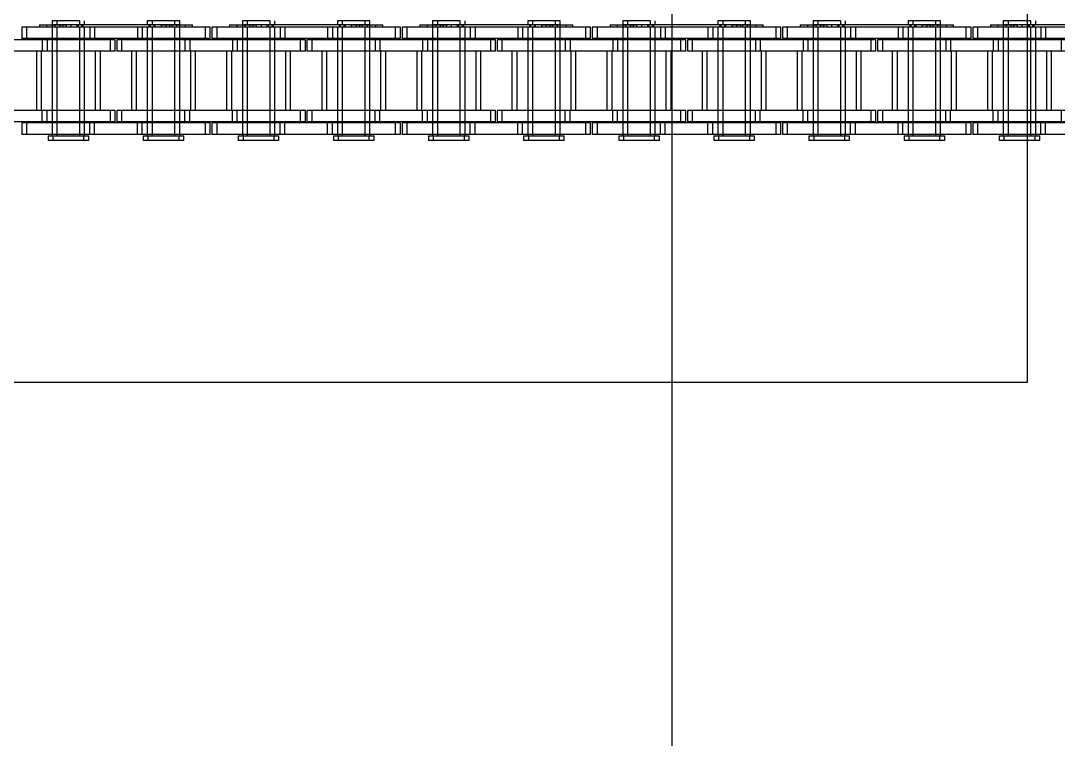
# Model space of a CAD drawing. Header units: metres. Extents: x 0 to 21025, y 0 to 14850.
# Drawn here: x 5401.1 to 5540.3, y 9213.5 to 9309.4 of the extents above; entities that cross this region are included whole.
import ezdxf

# ---------------------------------------------------------------- set-up
doc = ezdxf.new("R2010")
doc.units = ezdxf.units.M
doc.header["$LTSCALE"] = 25
doc.linetypes.add('HIDDEN2', pattern=[4.7625, 3.175, -1.5875])
doc.layers.add('SL4', color=4, linetype='Continuous')
doc.layers.add('ST1', color=7, linetype='HIDDEN2')

msp = doc.modelspace()

# ---------------------------------------------------------------- linework, layer by layer
at = {"layer": 'SL4'}
for p, q in [((5535.514, 9261.149), (5535.514, 9326.624)), ((5535.973, 9309.384), (5535.514, 9309.384)), ((5535.514, 9308.91), (5535.973, 9308.91)), ((5540.514, 9308.873), (5535.514, 9308.873)), ((5535.604, 9308.873), (5535.604, 9308.91)), ((5535.973, 9308.91), (5535.973, 9309.384)), ((5535.973, 9308.91), (5536.613, 9308.91)), ((5536.244, 9308.873), (5536.244, 9308.91)), ((5536.613, 9308.91), (5536.613, 9309.384)), ((5537.303, 9308.541), (5535.604, 9308.541)), ((5537.303, 9308.541), (5537.303, 9307.021)), ((5540.514, 9308.541), (5537.303, 9308.541)), ((5537.303, 9307.021), (5535.514, 9307.021)), ((5540.048, 9306.869), (5535.514, 9306.869)), ((5535.973, 9306.869), (5535.973, 9307.021)), ((5536.613, 9306.869), (5536.613, 9307.021)), ((5540.514, 9307.021), (5537.303, 9307.021)), ((5540.048, 9305.349), (5540.048, 9306.869)), ((5540.514, 9306.869), (5540.048, 9306.869)), ((5540.048, 9305.349), (5535.514, 9305.349)), ((5538.088, 9297.419), (5538.088, 9305.349)), ((5538.728, 9297.419), (5538.728, 9305.349)), ((5540.514, 9305.349), (5540.048, 9305.349)), ((5540.048, 9297.419), (5535.514, 9297.419)), ((5540.048, 9295.899), (5540.048, 9297.419)), ((5540.514, 9297.419), (5540.048, 9297.419)), ((5540.048, 9295.899), (5535.514, 9295.899)), ((5537.303, 9295.747), (5535.514, 9295.747)), ((5535.973, 9295.747), (5535.973, 9295.899)), ((5536.613, 9295.747), (5536.613, 9295.899)), ((5537.303, 9294.227), (5537.303, 9295.747)), ((5540.514, 9295.747), (5537.303, 9295.747)), ((5540.514, 9295.899), (5540.048, 9295.899)), ((5537.303, 9294.227), (5535.514, 9294.227)), ((5535.514, 9294.042), (5536.527, 9294.042)), ((5536.527, 9293.384), (5535.514, 9293.384)), ((5535.973, 9294.042), (5535.973, 9294.227)), ((5536.527, 9293.384), (5536.527, 9294.042)), ((5536.527, 9294.042), (5537.166, 9294.042)), ((5537.166, 9293.384), (5536.527, 9293.384)), ((5536.613, 9294.042), (5536.613, 9294.227)), ((5537.166, 9293.384), (5537.166, 9294.042)), ((5540.514, 9294.227), (5537.303, 9294.227)), ((4210.539, 9261.149), (5535.514, 9261.149)), ((5488.014, 9261.149), (5488.014, 9121.619))]:
    msp.add_line(p, q, dxfattribs=at)
at = {"layer": 'ST1'}
for p, q in [((5488.014, 9333.621), (5488.014, 9261.149)), ((5403.577, 9308.873), (5407.129, 9308.873)), ((5403.577, 9308.873), (5403.577, 9308.541)), ((5404.537, 9308.873), (5404.537, 9308.541)), ((5408.974, 9309.384), (5405.284, 9309.384)), ((5405.284, 9309.384), (5405.284, 9308.91)), ((5405.284, 9308.91), (5408.974, 9308.91)), ((5405.284, 9308.873), (5405.284, 9307.021)), ((5405.653, 9308.91), (5405.653, 9308.541)), ((5405.923, 9309.384), (5405.923, 9308.91)), ((5406.292, 9308.91), (5406.292, 9308.541)), ((5406.661, 9308.873), (5406.661, 9308.541)), ((5407.129, 9308.873), (5407.129, 9308.541)), ((5419.829, 9308.873), (5407.129, 9308.873)), ((5407.768, 9308.873), (5407.768, 9308.541)), ((5408.605, 9308.541), (5408.605, 9308.91)), ((5408.748, 9308.873), (5408.748, 9308.541)), ((5408.974, 9308.91), (5408.974, 9309.384)), ((5408.974, 9308.91), (5409.613, 9308.91)), ((5409.244, 9308.541), (5409.244, 9308.91)), ((5409.387, 9308.873), (5409.387, 9308.541)), ((5409.613, 9308.91), (5409.613, 9309.384)), ((5421.674, 9309.384), (5417.984, 9309.384)), ((5417.984, 9309.384), (5417.984, 9308.91)), ((5417.984, 9308.91), (5421.674, 9308.91)), ((5418.21, 9308.873), (5418.21, 9308.541)), ((5418.353, 9308.91), (5418.353, 9308.541)), ((5418.623, 9309.384), (5418.623, 9308.91)), ((5418.849, 9308.873), (5418.849, 9308.541)), ((5418.992, 9308.91), (5418.992, 9308.541)), ((5419.829, 9308.873), (5419.829, 9308.541)), ((5419.829, 9308.873), (5423.059, 9308.873)), ((5420.468, 9308.873), (5420.468, 9308.541)), ((5420.936, 9308.873), (5420.936, 9308.541)), ((5421.305, 9308.541), (5421.305, 9308.91)), ((5422.313, 9309.384), (5421.674, 9309.384)), ((5421.674, 9308.91), (5421.674, 9309.384)), ((5421.674, 9308.91), (5422.313, 9308.91)), ((5421.944, 9308.541), (5421.944, 9308.91)), ((5422.313, 9308.91), (5422.313, 9309.384)), ((5422.313, 9307.021), (5422.313, 9308.873)), ((5423.059, 9308.873), (5424.02, 9308.873)), ((5423.059, 9308.873), (5423.059, 9308.541)), ((5424.02, 9308.541), (5424.02, 9308.873)), ((5428.977, 9308.873), (5432.529, 9308.873)), ((5428.977, 9308.873), (5428.977, 9308.541)), ((5429.937, 9308.873), (5429.937, 9308.541)), ((5434.374, 9309.384), (5430.684, 9309.384)), ((5430.684, 9309.384), (5430.684, 9308.91)), ((5430.684, 9308.91), (5434.374, 9308.91)), ((5430.684, 9308.873), (5430.684, 9307.021)), ((5431.053, 9308.91), (5431.053, 9308.541)), ((5431.323, 9309.384), (5431.323, 9308.91)), ((5431.692, 9308.91), (5431.692, 9308.541)), ((5432.061, 9308.873), (5432.061, 9308.541)), ((5432.529, 9308.873), (5432.529, 9308.541)), ((5445.229, 9308.873), (5432.529, 9308.873)), ((5433.168, 9308.873), (5433.168, 9308.541)), ((5434.005, 9308.541), (5434.005, 9308.91)), ((5434.148, 9308.873), (5434.148, 9308.541)), ((5434.374, 9308.91), (5434.374, 9309.384)), ((5434.374, 9308.91), (5435.013, 9308.91)), ((5434.644, 9308.541), (5434.644, 9308.91)), ((5434.787, 9308.873), (5434.787, 9308.541)), ((5435.013, 9308.91), (5435.013, 9309.384)), ((5447.073, 9309.384), (5443.383, 9309.384)), ((5443.383, 9309.384), (5443.383, 9308.91)), ((5443.383, 9308.91), (5447.073, 9308.91)), ((5443.609, 9308.873), (5443.609, 9308.541)), ((5443.753, 9308.91), (5443.753, 9308.541)), ((5444.023, 9309.384), (5444.023, 9308.91)), ((5444.249, 9308.873), (5444.249, 9308.541)), ((5444.392, 9308.91), (5444.392, 9308.541)), ((5445.229, 9308.873), (5445.229, 9308.541)), ((5445.229, 9308.873), (5448.459, 9308.873)), ((5445.868, 9308.873), (5445.868, 9308.541)), ((5446.336, 9308.873), (5446.336, 9308.541)), ((5446.705, 9308.541), (5446.705, 9308.91)), ((5447.713, 9309.384), (5447.073, 9309.384)), ((5447.073, 9308.91), (5447.073, 9309.384)), ((5447.073, 9308.91), (5447.713, 9308.91)), ((5447.344, 9308.541), (5447.344, 9308.91)), ((5447.713, 9308.91), (5447.713, 9309.384)), ((5447.713, 9307.021), (5447.713, 9308.873)), ((5448.459, 9308.873), (5449.42, 9308.873)), ((5448.459, 9308.873), (5448.459, 9308.541)), ((5449.42, 9308.541), (5449.42, 9308.873)), ((5454.376, 9308.873), (5457.928, 9308.873)), ((5454.376, 9308.873), (5454.376, 9308.541)), ((5455.337, 9308.873), (5455.337, 9308.541)), ((5459.773, 9309.384), (5456.083, 9309.384)), ((5456.083, 9309.384), (5456.083, 9308.91)), ((5456.083, 9308.91), (5459.773, 9308.91)), ((5456.083, 9308.873), (5456.083, 9307.021)), ((5456.452, 9308.91), (5456.452, 9308.541)), ((5456.723, 9309.384), (5456.723, 9308.91)), ((5457.092, 9308.91), (5457.092, 9308.541)), ((5457.461, 9308.873), (5457.461, 9308.541)), ((5457.928, 9308.873), (5457.928, 9308.541)), ((5470.628, 9308.873), (5457.928, 9308.873)), ((5458.568, 9308.873), (5458.568, 9308.541)), ((5459.404, 9308.541), (5459.404, 9308.91)), ((5459.547, 9308.873), (5459.547, 9308.541)), ((5459.773, 9308.91), (5459.773, 9309.384)), ((5459.773, 9308.91), (5460.413, 9308.91)), ((5460.044, 9308.541), (5460.044, 9308.91)), ((5460.187, 9308.873), (5460.187, 9308.541)), ((5460.413, 9308.91), (5460.413, 9309.384)), ((5472.473, 9309.384), (5468.783, 9309.384)), ((5468.783, 9309.384), (5468.783, 9308.91)), ((5468.783, 9308.91), (5472.473, 9308.91)), ((5469.009, 9308.873), (5469.009, 9308.541)), ((5469.152, 9308.91), (5469.152, 9308.541)), ((5469.423, 9309.384), (5469.423, 9308.91)), ((5469.649, 9308.873), (5469.649, 9308.541)), ((5469.792, 9308.91), (5469.792, 9308.541)), ((5470.628, 9308.873), (5470.628, 9308.541)), ((5470.628, 9308.873), (5473.859, 9308.873)), ((5471.268, 9308.873), (5471.268, 9308.541)), ((5471.735, 9308.873), (5471.735, 9308.541)), ((5472.104, 9308.541), (5472.104, 9308.91)), ((5473.113, 9309.384), (5472.473, 9309.384)), ((5472.473, 9308.91), (5472.473, 9309.384)), ((5472.473, 9308.91), (5473.113, 9308.91)), ((5472.744, 9308.541), (5472.744, 9308.91)), ((5473.113, 9308.91), (5473.113, 9309.384)), ((5473.113, 9307.021), (5473.113, 9308.873)), ((5473.859, 9308.873), (5474.82, 9308.873)), ((5473.859, 9308.873), (5473.859, 9308.541)), ((5474.82, 9308.541), (5474.82, 9308.873)), ((5479.776, 9308.873), (5483.328, 9308.873)), ((5479.776, 9308.873), (5479.776, 9308.541)), ((5480.737, 9308.873), (5480.737, 9308.541)), ((5485.173, 9309.384), (5481.483, 9309.384)), ((5481.483, 9309.384), (5481.483, 9308.91)), ((5481.483, 9308.91), (5485.173, 9308.91)), ((5481.483, 9308.873), (5481.483, 9307.021)), ((5481.852, 9308.91), (5481.852, 9308.541)), ((5482.123, 9309.384), (5482.123, 9308.91)), ((5482.492, 9308.91), (5482.492, 9308.541)), ((5482.861, 9308.873), (5482.861, 9308.541)), ((5483.328, 9308.873), (5483.328, 9308.541)), ((5496.028, 9308.873), (5483.328, 9308.873)), ((5483.968, 9308.873), (5483.968, 9308.541)), ((5484.804, 9308.541), (5484.804, 9308.91)), ((5484.947, 9308.873), (5484.947, 9308.541)), ((5485.173, 9308.91), (5485.173, 9309.384)), ((5485.173, 9308.91), (5485.813, 9308.91)), ((5485.444, 9308.541), (5485.444, 9308.91)), ((5485.587, 9308.873), (5485.587, 9308.541)), ((5485.813, 9308.91), (5485.813, 9309.384)), ((5497.873, 9309.384), (5494.183, 9309.384)), ((5494.183, 9309.384), (5494.183, 9308.91)), ((5494.183, 9308.91), (5497.873, 9308.91)), ((5494.409, 9308.873), (5494.409, 9308.541)), ((5494.552, 9308.91), (5494.552, 9308.541)), ((5494.823, 9309.384), (5494.823, 9308.91)), ((5495.049, 9308.873), (5495.049, 9308.541)), ((5495.192, 9308.91), (5495.192, 9308.541)), ((5496.028, 9308.873), (5496.028, 9308.541)), ((5496.028, 9308.873), (5499.259, 9308.873)), ((5496.668, 9308.873), (5496.668, 9308.541)), ((5497.135, 9308.873), (5497.135, 9308.541)), ((5497.504, 9308.541), (5497.504, 9308.91)), ((5498.513, 9309.384), (5497.873, 9309.384)), ((5497.873, 9308.91), (5497.873, 9309.384)), ((5497.873, 9308.91), (5498.513, 9308.91)), ((5498.144, 9308.541), (5498.144, 9308.91)), ((5498.513, 9308.91), (5498.513, 9309.384)), ((5498.513, 9307.021), (5498.513, 9308.873)), ((5499.259, 9308.873), (5500.22, 9308.873)), ((5499.259, 9308.873), (5499.259, 9308.541)), ((5500.22, 9308.541), (5500.22, 9308.873)), ((5505.176, 9308.873), (5508.728, 9308.873)), ((5505.176, 9308.873), (5505.176, 9308.541)), ((5506.137, 9308.873), (5506.137, 9308.541)), ((5510.573, 9309.384), (5506.883, 9309.384)), ((5506.883, 9309.384), (5506.883, 9308.91)), ((5506.883, 9308.91), (5510.573, 9308.91)), ((5506.883, 9308.873), (5506.883, 9307.021)), ((5507.252, 9308.91), (5507.252, 9308.541)), ((5507.523, 9309.384), (5507.523, 9308.91)), ((5507.892, 9308.91), (5507.892, 9308.541)), ((5508.261, 9308.873), (5508.261, 9308.541)), ((5508.728, 9308.873), (5508.728, 9308.541)), ((5521.428, 9308.873), (5508.728, 9308.873)), ((5509.368, 9308.873), (5509.368, 9308.541)), ((5510.204, 9308.541), (5510.204, 9308.91)), ((5510.347, 9308.873), (5510.347, 9308.541)), ((5510.573, 9308.91), (5510.573, 9309.384)), ((5510.573, 9308.91), (5511.213, 9308.91)), ((5510.844, 9308.541), (5510.844, 9308.91)), ((5510.987, 9308.873), (5510.987, 9308.541)), ((5511.213, 9308.91), (5511.213, 9309.384)), ((5523.273, 9309.384), (5519.583, 9309.384)), ((5519.583, 9309.384), (5519.583, 9308.91)), ((5519.583, 9308.91), (5523.273, 9308.91)), ((5519.809, 9308.873), (5519.809, 9308.541)), ((5519.952, 9308.91), (5519.952, 9308.541)), ((5520.223, 9309.384), (5520.223, 9308.91)), ((5520.449, 9308.873), (5520.449, 9308.541)), ((5520.592, 9308.91), (5520.592, 9308.541)), ((5521.428, 9308.873), (5521.428, 9308.541)), ((5521.428, 9308.873), (5524.659, 9308.873)), ((5522.068, 9308.873), (5522.068, 9308.541)), ((5522.535, 9308.873), (5522.535, 9308.541)), ((5522.904, 9308.541), (5522.904, 9308.91)), ((5523.913, 9309.384), (5523.273, 9309.384)), ((5523.273, 9308.91), (5523.273, 9309.384)), ((5523.273, 9308.91), (5523.913, 9308.91)), ((5523.544, 9308.541), (5523.544, 9308.91)), ((5523.913, 9308.91), (5523.913, 9309.384)), ((5523.913, 9307.021), (5523.913, 9308.873)), ((5524.659, 9308.873), (5525.62, 9308.873)), ((5524.659, 9308.873), (5524.659, 9308.541)), ((5525.62, 9308.541), (5525.62, 9308.873)), ((5530.576, 9308.873), (5534.128, 9308.873)), ((5530.576, 9308.873), (5530.576, 9308.541)), ((5531.537, 9308.873), (5531.537, 9308.541)), ((5535.514, 9309.384), (5532.283, 9309.384)), ((5532.283, 9309.384), (5532.283, 9308.91)), ((5532.283, 9308.91), (5535.514, 9308.91)), ((5532.283, 9308.873), (5532.283, 9307.021)), ((5532.652, 9308.91), (5532.652, 9308.541)), ((5532.923, 9309.384), (5532.923, 9308.91)), ((5533.292, 9308.91), (5533.292, 9308.541)), ((5533.661, 9308.873), (5533.661, 9308.541)), ((5534.128, 9308.873), (5534.128, 9308.541)), ((5535.514, 9308.873), (5534.128, 9308.873)), ((5534.768, 9308.873), (5534.768, 9308.541)), ((5535.604, 9308.541), (5535.604, 9308.873)), ((5535.747, 9308.873), (5535.747, 9308.541)), ((5536.244, 9308.541), (5536.244, 9308.873)), ((5536.387, 9308.873), (5536.387, 9308.541)), ((5410.304, 9308.541), (5401.209, 9308.541)), ((5401.209, 9308.541), (5401.209, 9307.021)), ((5401.848, 9308.541), (5401.848, 9307.021)), ((5405.284, 9308.541), (5405.284, 9294.042)), ((5405.923, 9308.541), (5405.923, 9307.021)), ((5405.923, 9308.541), (5405.923, 9294.042)), ((5408.974, 9307.021), (5408.974, 9308.541)), ((5408.974, 9294.042), (5408.974, 9308.541)), ((5409.613, 9307.021), (5409.613, 9308.541)), ((5409.613, 9294.042), (5409.613, 9308.541)), ((5410.304, 9308.541), (5410.304, 9307.021)), ((5416.654, 9308.541), (5410.304, 9308.541)), ((5410.943, 9308.541), (5410.943, 9307.021)), ((5416.654, 9308.541), (5416.654, 9307.021)), ((5425.749, 9308.541), (5416.654, 9308.541)), ((5417.293, 9308.541), (5417.293, 9307.021)), ((5417.984, 9308.541), (5417.984, 9307.021)), ((5417.984, 9308.541), (5417.984, 9294.042)), ((5418.623, 9308.541), (5418.623, 9307.021)), ((5418.623, 9308.541), (5418.623, 9294.042)), ((5421.674, 9307.021), (5421.674, 9308.541)), ((5421.674, 9294.042), (5421.674, 9308.541)), ((5422.313, 9294.042), (5422.313, 9308.541)), ((5426.388, 9308.541), (5425.749, 9308.541)), ((5425.749, 9307.021), (5425.749, 9308.541)), ((5426.388, 9307.021), (5426.388, 9308.541)), ((5435.704, 9308.541), (5426.609, 9308.541)), ((5426.609, 9308.541), (5426.609, 9307.021)), ((5427.248, 9308.541), (5427.248, 9307.021)), ((5430.684, 9308.541), (5430.684, 9294.042)), ((5431.323, 9308.541), (5431.323, 9307.021)), ((5431.323, 9308.541), (5431.323, 9294.042)), ((5434.374, 9307.021), (5434.374, 9308.541)), ((5434.374, 9294.042), (5434.374, 9308.541)), ((5435.013, 9307.021), (5435.013, 9308.541)), ((5435.013, 9294.042), (5435.013, 9308.541)), ((5435.704, 9308.541), (5435.704, 9307.021)), ((5442.054, 9308.541), (5435.704, 9308.541)), ((5436.343, 9308.541), (5436.343, 9307.021)), ((5442.054, 9308.541), (5442.054, 9307.021)), ((5451.149, 9308.541), (5442.054, 9308.541)), ((5442.693, 9308.541), (5442.693, 9307.021)), ((5443.383, 9308.541), (5443.383, 9307.021)), ((5443.383, 9308.541), (5443.383, 9294.042)), ((5444.023, 9308.541), (5444.023, 9307.021)), ((5444.023, 9308.541), (5444.023, 9294.042)), ((5447.073, 9307.021), (5447.073, 9308.541)), ((5447.073, 9294.042), (5447.073, 9308.541)), ((5447.713, 9294.042), (5447.713, 9308.541)), ((5451.788, 9308.541), (5451.149, 9308.541)), ((5451.149, 9307.021), (5451.149, 9308.541)), ((5451.788, 9307.021), (5451.788, 9308.541)), ((5461.103, 9308.541), (5452.008, 9308.541)), ((5452.008, 9308.541), (5452.008, 9307.021)), ((5452.648, 9308.541), (5452.648, 9307.021)), ((5456.083, 9308.541), (5456.083, 9294.042)), ((5456.723, 9308.541), (5456.723, 9307.021)), ((5456.723, 9308.541), (5456.723, 9294.042)), ((5459.773, 9307.021), (5459.773, 9308.541)), ((5459.773, 9294.042), (5459.773, 9308.541)), ((5460.413, 9307.021), (5460.413, 9308.541)), ((5460.413, 9294.042), (5460.413, 9308.541)), ((5461.103, 9308.541), (5461.103, 9307.021)), ((5467.453, 9308.541), (5461.103, 9308.541)), ((5461.743, 9308.541), (5461.743, 9307.021)), ((5467.453, 9308.541), (5467.453, 9307.021)), ((5476.548, 9308.541), (5467.453, 9308.541)), ((5468.093, 9308.541), (5468.093, 9307.021)), ((5468.783, 9308.541), (5468.783, 9307.021)), ((5468.783, 9308.541), (5468.783, 9294.042)), ((5469.423, 9308.541), (5469.423, 9307.021)), ((5469.423, 9308.541), (5469.423, 9294.042)), ((5472.473, 9307.021), (5472.473, 9308.541)), ((5472.473, 9294.042), (5472.473, 9308.541)), ((5473.113, 9294.042), (5473.113, 9308.541)), ((5477.188, 9308.541), (5476.548, 9308.541)), ((5476.548, 9307.021), (5476.548, 9308.541)), ((5477.188, 9307.021), (5477.188, 9308.541)), ((5486.503, 9308.541), (5477.408, 9308.541)), ((5477.408, 9308.541), (5477.408, 9307.021)), ((5478.048, 9308.541), (5478.048, 9307.021)), ((5481.483, 9308.541), (5481.483, 9294.042)), ((5482.123, 9308.541), (5482.123, 9307.021)), ((5482.123, 9308.541), (5482.123, 9294.042)), ((5485.173, 9307.021), (5485.173, 9308.541)), ((5485.173, 9294.042), (5485.173, 9308.541)), ((5485.813, 9307.021), (5485.813, 9308.541)), ((5485.813, 9294.042), (5485.813, 9308.541)), ((5486.503, 9308.541), (5486.503, 9307.021)), ((5492.853, 9308.541), (5486.503, 9308.541)), ((5487.143, 9308.541), (5487.143, 9307.021)), ((5492.853, 9308.541), (5492.853, 9307.021)), ((5501.948, 9308.541), (5492.853, 9308.541)), ((5493.493, 9308.541), (5493.493, 9307.021)), ((5494.183, 9308.541), (5494.183, 9307.021)), ((5494.183, 9308.541), (5494.183, 9294.042)), ((5494.823, 9308.541), (5494.823, 9307.021)), ((5494.823, 9308.541), (5494.823, 9294.042)), ((5497.873, 9307.021), (5497.873, 9308.541)), ((5497.873, 9294.042), (5497.873, 9308.541)), ((5498.513, 9294.042), (5498.513, 9308.541)), ((5502.588, 9308.541), (5501.948, 9308.541)), ((5501.948, 9307.021), (5501.948, 9308.541)), ((5502.588, 9307.021), (5502.588, 9308.541)), ((5511.903, 9308.541), (5502.808, 9308.541)), ((5502.808, 9308.541), (5502.808, 9307.021)), ((5503.448, 9308.541), (5503.448, 9307.021)), ((5506.883, 9308.541), (5506.883, 9294.042)), ((5507.523, 9308.541), (5507.523, 9307.021)), ((5507.523, 9308.541), (5507.523, 9294.042)), ((5510.573, 9307.021), (5510.573, 9308.541)), ((5510.573, 9294.042), (5510.573, 9308.541)), ((5511.213, 9307.021), (5511.213, 9308.541)), ((5511.213, 9294.042), (5511.213, 9308.541)), ((5511.903, 9308.541), (5511.903, 9307.021)), ((5518.253, 9308.541), (5511.903, 9308.541)), ((5512.543, 9308.541), (5512.543, 9307.021)), ((5518.253, 9308.541), (5518.253, 9307.021)), ((5527.348, 9308.541), (5518.253, 9308.541)), ((5518.893, 9308.541), (5518.893, 9307.021)), ((5519.583, 9308.541), (5519.583, 9307.021)), ((5519.583, 9308.541), (5519.583, 9294.042)), ((5520.223, 9308.541), (5520.223, 9307.021)), ((5520.223, 9308.541), (5520.223, 9294.042)), ((5523.273, 9307.021), (5523.273, 9308.541)), ((5523.273, 9294.042), (5523.273, 9308.541)), ((5523.913, 9294.042), (5523.913, 9308.541)), ((5527.988, 9308.541), (5527.348, 9308.541)), ((5527.348, 9307.021), (5527.348, 9308.541)), ((5527.988, 9307.021), (5527.988, 9308.541)), ((5535.604, 9308.541), (5528.208, 9308.541)), ((5528.208, 9308.541), (5528.208, 9307.021)), ((5528.848, 9308.541), (5528.848, 9307.021)), ((5532.283, 9308.541), (5532.283, 9294.042)), ((5532.923, 9308.541), (5532.923, 9307.021)), ((5532.923, 9308.541), (5532.923, 9294.042)), ((5535.973, 9307.021), (5535.973, 9308.541)), ((5535.973, 9307.021), (5535.973, 9308.541)), ((5536.613, 9307.021), (5536.613, 9308.541)), ((5536.613, 9307.021), (5536.613, 9308.541)), ((5537.303, 9308.541), (5537.303, 9307.021)), ((5537.943, 9308.541), (5537.943, 9307.021)), ((5403.954, 9306.869), (5397.604, 9306.869)), ((5410.304, 9307.021), (5401.209, 9307.021)), ((5403.954, 9306.869), (5403.954, 9305.349)), ((5413.049, 9306.869), (5403.954, 9306.869)), ((5404.593, 9306.869), (5404.593, 9305.349)), ((5405.284, 9306.869), (5405.284, 9305.349)), ((5405.923, 9306.869), (5405.923, 9305.349)), ((5408.974, 9305.349), (5408.974, 9306.869)), ((5409.613, 9305.349), (5409.613, 9306.869)), ((5416.654, 9307.021), (5410.304, 9307.021)), ((5413.688, 9306.869), (5413.049, 9306.869)), ((5413.049, 9305.349), (5413.049, 9306.869)), ((5413.688, 9305.349), (5413.688, 9306.869)), ((5423.004, 9306.869), (5413.909, 9306.869)), ((5413.909, 9306.869), (5413.909, 9305.349)), ((5414.548, 9306.869), (5414.548, 9305.349)), ((5425.749, 9307.021), (5416.654, 9307.021)), ((5417.984, 9306.869), (5417.984, 9305.349)), ((5418.623, 9306.869), (5418.623, 9305.349)), ((5421.674, 9305.349), (5421.674, 9306.869)), ((5422.313, 9305.349), (5422.313, 9306.869)), ((5423.004, 9306.869), (5423.004, 9305.349)), ((5429.354, 9306.869), (5423.004, 9306.869)), ((5423.643, 9306.869), (5423.643, 9305.349)), ((5426.388, 9307.021), (5425.749, 9307.021)), ((5435.704, 9307.021), (5426.609, 9307.021)), ((5429.354, 9306.869), (5429.354, 9305.349)), ((5438.449, 9306.869), (5429.354, 9306.869)), ((5429.993, 9306.869), (5429.993, 9305.349)), ((5430.684, 9306.869), (5430.684, 9305.349)), ((5431.323, 9306.869), (5431.323, 9305.349)), ((5434.374, 9305.349), (5434.374, 9306.869)), ((5435.013, 9305.349), (5435.013, 9306.869)), ((5442.054, 9307.021), (5435.704, 9307.021)), ((5439.088, 9306.869), (5438.449, 9306.869)), ((5438.449, 9305.349), (5438.449, 9306.869)), ((5439.088, 9305.349), (5439.088, 9306.869)), ((5448.403, 9306.869), (5439.308, 9306.869)), ((5439.308, 9306.869), (5439.308, 9305.349)), ((5439.948, 9306.869), (5439.948, 9305.349)), ((5451.149, 9307.021), (5442.054, 9307.021)), ((5443.383, 9306.869), (5443.383, 9305.349)), ((5444.023, 9306.869), (5444.023, 9305.349)), ((5447.073, 9305.349), (5447.073, 9306.869)), ((5447.713, 9305.349), (5447.713, 9306.869)), ((5448.403, 9306.869), (5448.403, 9305.349)), ((5454.753, 9306.869), (5448.403, 9306.869)), ((5449.043, 9306.869), (5449.043, 9305.349)), ((5451.788, 9307.021), (5451.149, 9307.021)), ((5461.103, 9307.021), (5452.008, 9307.021)), ((5454.753, 9306.869), (5454.753, 9305.349)), ((5463.848, 9306.869), (5454.753, 9306.869)), ((5455.393, 9306.869), (5455.393, 9305.349)), ((5456.083, 9306.869), (5456.083, 9305.349)), ((5456.723, 9306.869), (5456.723, 9305.349)), ((5459.773, 9305.349), (5459.773, 9306.869)), ((5460.413, 9305.349), (5460.413, 9306.869)), ((5467.453, 9307.021), (5461.103, 9307.021)), ((5464.488, 9306.869), (5463.848, 9306.869)), ((5463.848, 9305.349), (5463.848, 9306.869)), ((5464.488, 9305.349), (5464.488, 9306.869)), ((5473.803, 9306.869), (5464.708, 9306.869)), ((5464.708, 9306.869), (5464.708, 9305.349)), ((5465.348, 9306.869), (5465.348, 9305.349)), ((5476.548, 9307.021), (5467.453, 9307.021)), ((5468.783, 9306.869), (5468.783, 9305.349)), ((5469.423, 9306.869), (5469.423, 9305.349)), ((5472.473, 9305.349), (5472.473, 9306.869)), ((5473.113, 9305.349), (5473.113, 9306.869)), ((5473.803, 9306.869), (5473.803, 9305.349)), ((5480.153, 9306.869), (5473.803, 9306.869)), ((5474.443, 9306.869), (5474.443, 9305.349)), ((5477.188, 9307.021), (5476.548, 9307.021)), ((5486.503, 9307.021), (5477.408, 9307.021)), ((5480.153, 9306.869), (5480.153, 9305.349)), ((5489.248, 9306.869), (5480.153, 9306.869)), ((5480.793, 9306.869), (5480.793, 9305.349)), ((5481.483, 9306.869), (5481.483, 9305.349)), ((5482.123, 9306.869), (5482.123, 9305.349)), ((5485.173, 9305.349), (5485.173, 9306.869)), ((5485.813, 9305.349), (5485.813, 9306.869)), ((5492.853, 9307.021), (5486.503, 9307.021)), ((5489.888, 9306.869), (5489.248, 9306.869)), ((5489.248, 9305.349), (5489.248, 9306.869)), ((5489.888, 9305.349), (5489.888, 9306.869)), ((5499.203, 9306.869), (5490.108, 9306.869)), ((5490.108, 9306.869), (5490.108, 9305.349)), ((5490.748, 9306.869), (5490.748, 9305.349)), ((5501.948, 9307.021), (5492.853, 9307.021)), ((5494.183, 9306.869), (5494.183, 9305.349)), ((5494.823, 9306.869), (5494.823, 9305.349)), ((5497.873, 9305.349), (5497.873, 9306.869)), ((5498.513, 9305.349), (5498.513, 9306.869)), ((5499.203, 9306.869), (5499.203, 9305.349)), ((5505.553, 9306.869), (5499.203, 9306.869)), ((5499.843, 9306.869), (5499.843, 9305.349)), ((5502.588, 9307.021), (5501.948, 9307.021)), ((5511.903, 9307.021), (5502.808, 9307.021)), ((5505.553, 9306.869), (5505.553, 9305.349)), ((5514.648, 9306.869), (5505.553, 9306.869)), ((5506.193, 9306.869), (5506.193, 9305.349)), ((5506.883, 9306.869), (5506.883, 9305.349)), ((5507.523, 9306.869), (5507.523, 9305.349)), ((5510.573, 9305.349), (5510.573, 9306.869)), ((5511.213, 9305.349), (5511.213, 9306.869)), ((5518.253, 9307.021), (5511.903, 9307.021)), ((5515.288, 9306.869), (5514.648, 9306.869)), ((5514.648, 9305.349), (5514.648, 9306.869)), ((5515.288, 9305.349), (5515.288, 9306.869)), ((5524.603, 9306.869), (5515.508, 9306.869)), ((5515.508, 9306.869), (5515.508, 9305.349)), ((5516.148, 9306.869), (5516.148, 9305.349)), ((5527.348, 9307.021), (5518.253, 9307.021)), ((5519.583, 9306.869), (5519.583, 9305.349)), ((5520.223, 9306.869), (5520.223, 9305.349)), ((5523.273, 9305.349), (5523.273, 9306.869)), ((5523.913, 9305.349), (5523.913, 9306.869)), ((5524.603, 9306.869), (5524.603, 9305.349)), ((5530.953, 9306.869), (5524.603, 9306.869)), ((5525.243, 9306.869), (5525.243, 9305.349)), ((5527.988, 9307.021), (5527.348, 9307.021)), ((5535.514, 9307.021), (5528.208, 9307.021)), ((5530.953, 9306.869), (5530.953, 9305.349)), ((5535.514, 9306.869), (5530.953, 9306.869)), ((5531.593, 9306.869), (5531.593, 9305.349)), ((5532.283, 9306.869), (5532.283, 9305.349)), ((5532.923, 9306.869), (5532.923, 9305.349)), ((5535.973, 9295.899), (5535.973, 9306.869)), ((5535.973, 9305.349), (5535.973, 9306.869)), ((5536.613, 9295.899), (5536.613, 9306.869)), ((5536.613, 9305.349), (5536.613, 9306.869)), ((5403.954, 9305.349), (5397.604, 9305.349)), ((5403.169, 9305.349), (5403.169, 9297.419)), ((5403.808, 9305.349), (5403.808, 9297.419)), ((5413.049, 9305.349), (5403.954, 9305.349)), ((5405.284, 9305.349), (5405.284, 9297.419)), ((5405.923, 9305.349), (5405.923, 9297.419)), ((5408.974, 9297.419), (5408.974, 9305.349)), ((5409.613, 9297.419), (5409.613, 9305.349)), ((5411.089, 9297.419), (5411.089, 9305.349)), ((5411.728, 9297.419), (5411.728, 9305.349)), ((5413.688, 9305.349), (5413.049, 9305.349)), ((5423.004, 9305.349), (5413.909, 9305.349)), ((5415.869, 9305.349), (5415.869, 9297.419)), ((5416.508, 9305.349), (5416.508, 9297.419)), ((5417.984, 9305.349), (5417.984, 9297.419)), ((5418.623, 9305.349), (5418.623, 9297.419)), ((5421.674, 9297.419), (5421.674, 9305.349)), ((5422.313, 9297.419), (5422.313, 9305.349)), ((5429.354, 9305.349), (5423.004, 9305.349)), ((5423.789, 9297.419), (5423.789, 9305.349)), ((5424.428, 9297.419), (5424.428, 9305.349)), ((5428.569, 9305.349), (5428.569, 9297.419)), ((5429.208, 9305.349), (5429.208, 9297.419)), ((5438.449, 9305.349), (5429.354, 9305.349)), ((5430.684, 9305.349), (5430.684, 9297.419)), ((5431.323, 9305.349), (5431.323, 9297.419)), ((5434.374, 9297.419), (5434.374, 9305.349)), ((5435.013, 9297.419), (5435.013, 9305.349)), ((5436.489, 9297.419), (5436.489, 9305.349)), ((5437.128, 9297.419), (5437.128, 9305.349)), ((5439.088, 9305.349), (5438.449, 9305.349)), ((5448.403, 9305.349), (5439.308, 9305.349)), ((5441.268, 9305.349), (5441.268, 9297.419)), ((5441.908, 9305.349), (5441.908, 9297.419)), ((5443.383, 9305.349), (5443.383, 9297.419)), ((5444.023, 9305.349), (5444.023, 9297.419)), ((5447.073, 9297.419), (5447.073, 9305.349)), ((5447.713, 9297.419), (5447.713, 9305.349)), ((5454.753, 9305.349), (5448.403, 9305.349)), ((5449.188, 9297.419), (5449.188, 9305.349)), ((5449.828, 9297.419), (5449.828, 9305.349)), ((5453.968, 9305.349), (5453.968, 9297.419)), ((5454.608, 9305.349), (5454.608, 9297.419)), ((5463.848, 9305.349), (5454.753, 9305.349)), ((5456.083, 9305.349), (5456.083, 9297.419)), ((5456.723, 9305.349), (5456.723, 9297.419)), ((5459.773, 9297.419), (5459.773, 9305.349)), ((5460.413, 9297.419), (5460.413, 9305.349)), ((5461.888, 9297.419), (5461.888, 9305.349)), ((5462.528, 9297.419), (5462.528, 9305.349)), ((5464.488, 9305.349), (5463.848, 9305.349)), ((5473.803, 9305.349), (5464.708, 9305.349)), ((5466.668, 9305.349), (5466.668, 9297.419)), ((5467.308, 9305.349), (5467.308, 9297.419)), ((5468.783, 9305.349), (5468.783, 9297.419)), ((5469.423, 9305.349), (5469.423, 9297.419)), ((5472.473, 9297.419), (5472.473, 9305.349)), ((5473.113, 9297.419), (5473.113, 9305.349)), ((5480.153, 9305.349), (5473.803, 9305.349)), ((5474.588, 9297.419), (5474.588, 9305.349)), ((5475.228, 9297.419), (5475.228, 9305.349)), ((5479.368, 9305.349), (5479.368, 9297.419)), ((5480.008, 9305.349), (5480.008, 9297.419)), ((5489.248, 9305.349), (5480.153, 9305.349)), ((5481.483, 9305.349), (5481.483, 9297.419)), ((5482.123, 9305.349), (5482.123, 9297.419)), ((5485.173, 9297.419), (5485.173, 9305.349)), ((5485.813, 9297.419), (5485.813, 9305.349)), ((5487.288, 9297.419), (5487.288, 9305.349)), ((5487.928, 9297.419), (5487.928, 9305.349)), ((5489.888, 9305.349), (5489.248, 9305.349)), ((5499.203, 9305.349), (5490.108, 9305.349)), ((5492.068, 9305.349), (5492.068, 9297.419)), ((5492.708, 9305.349), (5492.708, 9297.419)), ((5494.183, 9305.349), (5494.183, 9297.419)), ((5494.823, 9305.349), (5494.823, 9297.419)), ((5497.873, 9297.419), (5497.873, 9305.349)), ((5498.513, 9297.419), (5498.513, 9305.349)), ((5505.553, 9305.349), (5499.203, 9305.349)), ((5499.988, 9297.419), (5499.988, 9305.349)), ((5500.628, 9297.419), (5500.628, 9305.349)), ((5504.768, 9305.349), (5504.768, 9297.419)), ((5505.408, 9305.349), (5505.408, 9297.419)), ((5514.648, 9305.349), (5505.553, 9305.349)), ((5506.883, 9305.349), (5506.883, 9297.419)), ((5507.523, 9305.349), (5507.523, 9297.419)), ((5510.573, 9297.419), (5510.573, 9305.349)), ((5511.213, 9297.419), (5511.213, 9305.349)), ((5512.688, 9297.419), (5512.688, 9305.349)), ((5513.328, 9297.419), (5513.328, 9305.349)), ((5515.288, 9305.349), (5514.648, 9305.349)), ((5524.603, 9305.349), (5515.508, 9305.349)), ((5517.468, 9305.349), (5517.468, 9297.419)), ((5518.108, 9305.349), (5518.108, 9297.419)), ((5519.583, 9305.349), (5519.583, 9297.419)), ((5520.223, 9305.349), (5520.223, 9297.419)), ((5523.273, 9297.419), (5523.273, 9305.349)), ((5523.913, 9297.419), (5523.913, 9305.349)), ((5530.953, 9305.349), (5524.603, 9305.349)), ((5525.388, 9297.419), (5525.388, 9305.349)), ((5526.028, 9297.419), (5526.028, 9305.349)), ((5530.168, 9305.349), (5530.168, 9297.419)), ((5530.808, 9305.349), (5530.808, 9297.419)), ((5535.514, 9305.349), (5530.953, 9305.349)), ((5532.283, 9305.349), (5532.283, 9297.419)), ((5532.923, 9305.349), (5532.923, 9297.419)), ((5535.973, 9297.419), (5535.973, 9305.349)), ((5536.613, 9297.419), (5536.613, 9305.349)), ((5403.954, 9297.419), (5397.604, 9297.419)), ((5403.954, 9295.899), (5403.954, 9297.419)), ((5413.049, 9297.419), (5403.954, 9297.419)), ((5404.593, 9295.899), (5404.593, 9297.419)), ((5405.284, 9297.419), (5405.284, 9295.899)), ((5405.923, 9297.419), (5405.923, 9295.899)), ((5408.974, 9295.899), (5408.974, 9297.419)), ((5409.613, 9295.899), (5409.613, 9297.419)), ((5413.688, 9297.419), (5413.049, 9297.419)), ((5413.049, 9295.899), (5413.049, 9297.419)), ((5413.688, 9295.899), (5413.688, 9297.419)), ((5423.004, 9297.419), (5413.909, 9297.419)), ((5413.909, 9297.419), (5413.909, 9295.899)), ((5414.548, 9297.419), (5414.548, 9295.899)), ((5417.984, 9297.419), (5417.984, 9295.899)), ((5418.623, 9297.419), (5418.623, 9295.899)), ((5421.674, 9295.899), (5421.674, 9297.419)), ((5422.313, 9295.899), (5422.313, 9297.419)), ((5423.004, 9295.899), (5423.004, 9297.419)), ((5429.354, 9297.419), (5423.004, 9297.419)), ((5423.643, 9295.899), (5423.643, 9297.419)), ((5429.354, 9295.899), (5429.354, 9297.419)), ((5438.449, 9297.419), (5429.354, 9297.419)), ((5429.993, 9295.899), (5429.993, 9297.419)), ((5430.684, 9297.419), (5430.684, 9295.899)), ((5431.323, 9297.419), (5431.323, 9295.899)), ((5434.374, 9295.899), (5434.374, 9297.419)), ((5435.013, 9295.899), (5435.013, 9297.419)), ((5439.088, 9297.419), (5438.449, 9297.419)), ((5438.449, 9295.899), (5438.449, 9297.419)), ((5439.088, 9295.899), (5439.088, 9297.419)), ((5448.403, 9297.419), (5439.308, 9297.419)), ((5439.308, 9297.419), (5439.308, 9295.899)), ((5439.948, 9297.419), (5439.948, 9295.899)), ((5443.383, 9297.419), (5443.383, 9295.899)), ((5444.023, 9297.419), (5444.023, 9295.899)), ((5447.073, 9295.899), (5447.073, 9297.419)), ((5447.713, 9295.899), (5447.713, 9297.419)), ((5448.403, 9295.899), (5448.403, 9297.419)), ((5454.753, 9297.419), (5448.403, 9297.419)), ((5449.043, 9295.899), (5449.043, 9297.419)), ((5454.753, 9295.899), (5454.753, 9297.419)), ((5463.848, 9297.419), (5454.753, 9297.419)), ((5455.393, 9295.899), (5455.393, 9297.419)), ((5456.083, 9297.419), (5456.083, 9295.899)), ((5456.723, 9297.419), (5456.723, 9295.899)), ((5459.773, 9295.899), (5459.773, 9297.419)), ((5460.413, 9295.899), (5460.413, 9297.419)), ((5464.488, 9297.419), (5463.848, 9297.419)), ((5463.848, 9295.899), (5463.848, 9297.419)), ((5464.488, 9295.899), (5464.488, 9297.419)), ((5473.803, 9297.419), (5464.708, 9297.419)), ((5464.708, 9297.419), (5464.708, 9295.899)), ((5465.348, 9297.419), (5465.348, 9295.899)), ((5468.783, 9297.419), (5468.783, 9295.899)), ((5469.423, 9297.419), (5469.423, 9295.899)), ((5472.473, 9295.899), (5472.473, 9297.419)), ((5473.113, 9295.899), (5473.113, 9297.419)), ((5473.803, 9295.899), (5473.803, 9297.419)), ((5480.153, 9297.419), (5473.803, 9297.419)), ((5474.443, 9295.899), (5474.443, 9297.419)), ((5480.153, 9295.899), (5480.153, 9297.419)), ((5489.248, 9297.419), (5480.153, 9297.419)), ((5480.793, 9295.899), (5480.793, 9297.419)), ((5481.483, 9297.419), (5481.483, 9295.899)), ((5482.123, 9297.419), (5482.123, 9295.899)), ((5485.173, 9295.899), (5485.173, 9297.419)), ((5485.813, 9295.899), (5485.813, 9297.419)), ((5489.888, 9297.419), (5489.248, 9297.419)), ((5489.248, 9295.899), (5489.248, 9297.419)), ((5489.888, 9295.899), (5489.888, 9297.419)), ((5499.203, 9297.419), (5490.108, 9297.419)), ((5490.108, 9297.419), (5490.108, 9295.899)), ((5490.748, 9297.419), (5490.748, 9295.899)), ((5494.183, 9297.419), (5494.183, 9295.899)), ((5494.823, 9297.419), (5494.823, 9295.899)), ((5497.873, 9295.899), (5497.873, 9297.419)), ((5498.513, 9295.899), (5498.513, 9297.419)), ((5499.203, 9295.899), (5499.203, 9297.419)), ((5505.553, 9297.419), (5499.203, 9297.419)), ((5499.843, 9295.899), (5499.843, 9297.419)), ((5505.553, 9295.899), (5505.553, 9297.419)), ((5514.648, 9297.419), (5505.553, 9297.419)), ((5506.193, 9295.899), (5506.193, 9297.419)), ((5506.883, 9297.419), (5506.883, 9295.899)), ((5507.523, 9297.419), (5507.523, 9295.899)), ((5510.573, 9295.899), (5510.573, 9297.419)), ((5511.213, 9295.899), (5511.213, 9297.419)), ((5515.288, 9297.419), (5514.648, 9297.419)), ((5514.648, 9295.899), (5514.648, 9297.419)), ((5515.288, 9295.899), (5515.288, 9297.419)), ((5524.603, 9297.419), (5515.508, 9297.419)), ((5515.508, 9297.419), (5515.508, 9295.899)), ((5516.148, 9297.419), (5516.148, 9295.899)), ((5519.583, 9297.419), (5519.583, 9295.899)), ((5520.223, 9297.419), (5520.223, 9295.899)), ((5523.273, 9295.899), (5523.273, 9297.419)), ((5523.913, 9295.899), (5523.913, 9297.419)), ((5524.603, 9295.899), (5524.603, 9297.419)), ((5530.953, 9297.419), (5524.603, 9297.419)), ((5525.243, 9295.899), (5525.243, 9297.419)), ((5530.953, 9295.899), (5530.953, 9297.419)), ((5535.514, 9297.419), (5530.953, 9297.419)), ((5531.593, 9295.899), (5531.593, 9297.419)), ((5532.283, 9297.419), (5532.283, 9295.899)), ((5532.923, 9297.419), (5532.923, 9295.899)), ((5535.973, 9295.899), (5535.973, 9297.419)), ((5536.613, 9295.899), (5536.613, 9297.419)), ((5403.954, 9295.899), (5397.604, 9295.899)), ((5410.304, 9295.747), (5401.209, 9295.747)), ((5401.209, 9295.747), (5401.209, 9294.227)), ((5401.848, 9295.747), (5401.848, 9294.227)), ((5413.049, 9295.899), (5403.954, 9295.899)), ((5405.284, 9295.747), (5405.284, 9294.227)), ((5405.923, 9295.747), (5405.923, 9294.227)), ((5408.974, 9294.227), (5408.974, 9295.747)), ((5409.613, 9294.227), (5409.613, 9295.747)), ((5410.304, 9294.227), (5410.304, 9295.747)), ((5416.654, 9295.747), (5410.304, 9295.747)), ((5410.943, 9294.227), (5410.943, 9295.747)), ((5413.688, 9295.899), (5413.049, 9295.899)), ((5423.004, 9295.899), (5413.909, 9295.899)), ((5416.654, 9294.227), (5416.654, 9295.747)), ((5425.749, 9295.747), (5416.654, 9295.747)), ((5417.293, 9294.227), (5417.293, 9295.747)), ((5417.984, 9295.747), (5417.984, 9294.227)), ((5418.623, 9295.747), (5418.623, 9294.227)), ((5421.674, 9294.227), (5421.674, 9295.747)), ((5422.313, 9294.227), (5422.313, 9295.747)), ((5429.354, 9295.899), (5423.004, 9295.899)), ((5426.388, 9295.747), (5425.749, 9295.747)), ((5425.749, 9294.227), (5425.749, 9295.747)), ((5426.388, 9294.227), (5426.388, 9295.747)), ((5435.704, 9295.747), (5426.609, 9295.747)), ((5426.609, 9295.747), (5426.609, 9294.227)), ((5427.248, 9295.747), (5427.248, 9294.227)), ((5438.449, 9295.899), (5429.354, 9295.899)), ((5430.684, 9295.747), (5430.684, 9294.227)), ((5431.323, 9295.747), (5431.323, 9294.227)), ((5434.374, 9294.227), (5434.374, 9295.747)), ((5435.013, 9294.227), (5435.013, 9295.747)), ((5435.704, 9294.227), (5435.704, 9295.747)), ((5442.054, 9295.747), (5435.704, 9295.747)), ((5436.343, 9294.227), (5436.343, 9295.747)), ((5439.088, 9295.899), (5438.449, 9295.899)), ((5448.403, 9295.899), (5439.308, 9295.899)), ((5442.054, 9294.227), (5442.054, 9295.747)), ((5451.149, 9295.747), (5442.054, 9295.747)), ((5442.693, 9294.227), (5442.693, 9295.747)), ((5443.383, 9295.747), (5443.383, 9294.227)), ((5444.023, 9295.747), (5444.023, 9294.227)), ((5447.073, 9294.227), (5447.073, 9295.747)), ((5447.713, 9294.227), (5447.713, 9295.747)), ((5454.753, 9295.899), (5448.403, 9295.899)), ((5451.788, 9295.747), (5451.149, 9295.747)), ((5451.149, 9294.227), (5451.149, 9295.747)), ((5451.788, 9294.227), (5451.788, 9295.747)), ((5461.103, 9295.747), (5452.008, 9295.747)), ((5452.008, 9295.747), (5452.008, 9294.227)), ((5452.648, 9295.747), (5452.648, 9294.227)), ((5463.848, 9295.899), (5454.753, 9295.899)), ((5456.083, 9295.747), (5456.083, 9294.227)), ((5456.723, 9295.747), (5456.723, 9294.227)), ((5459.773, 9294.227), (5459.773, 9295.747)), ((5460.413, 9294.227), (5460.413, 9295.747)), ((5461.103, 9294.227), (5461.103, 9295.747)), ((5467.453, 9295.747), (5461.103, 9295.747)), ((5461.743, 9294.227), (5461.743, 9295.747)), ((5464.488, 9295.899), (5463.848, 9295.899)), ((5473.803, 9295.899), (5464.708, 9295.899)), ((5467.453, 9294.227), (5467.453, 9295.747)), ((5476.548, 9295.747), (5467.453, 9295.747)), ((5468.093, 9294.227), (5468.093, 9295.747)), ((5468.783, 9295.747), (5468.783, 9294.227)), ((5469.423, 9295.747), (5469.423, 9294.227)), ((5472.473, 9294.227), (5472.473, 9295.747)), ((5473.113, 9294.227), (5473.113, 9295.747)), ((5480.153, 9295.899), (5473.803, 9295.899)), ((5477.188, 9295.747), (5476.548, 9295.747)), ((5476.548, 9294.227), (5476.548, 9295.747)), ((5477.188, 9294.227), (5477.188, 9295.747)), ((5486.503, 9295.747), (5477.408, 9295.747)), ((5477.408, 9295.747), (5477.408, 9294.227)), ((5478.048, 9295.747), (5478.048, 9294.227)), ((5489.248, 9295.899), (5480.153, 9295.899)), ((5481.483, 9295.747), (5481.483, 9294.227)), ((5482.123, 9295.747), (5482.123, 9294.227)), ((5485.173, 9294.227), (5485.173, 9295.747)), ((5485.813, 9294.227), (5485.813, 9295.747)), ((5486.503, 9294.227), (5486.503, 9295.747)), ((5492.853, 9295.747), (5486.503, 9295.747)), ((5487.143, 9294.227), (5487.143, 9295.747)), ((5489.888, 9295.899), (5489.248, 9295.899)), ((5499.203, 9295.899), (5490.108, 9295.899)), ((5492.853, 9294.227), (5492.853, 9295.747)), ((5501.948, 9295.747), (5492.853, 9295.747)), ((5493.493, 9294.227), (5493.493, 9295.747)), ((5494.183, 9295.747), (5494.183, 9294.227)), ((5494.823, 9295.747), (5494.823, 9294.227)), ((5497.873, 9294.227), (5497.873, 9295.747)), ((5498.513, 9294.227), (5498.513, 9295.747)), ((5505.553, 9295.899), (5499.203, 9295.899)), ((5502.588, 9295.747), (5501.948, 9295.747)), ((5501.948, 9294.227), (5501.948, 9295.747)), ((5502.588, 9294.227), (5502.588, 9295.747)), ((5511.903, 9295.747), (5502.808, 9295.747)), ((5502.808, 9295.747), (5502.808, 9294.227)), ((5503.448, 9295.747), (5503.448, 9294.227)), ((5514.648, 9295.899), (5505.553, 9295.899)), ((5506.883, 9295.747), (5506.883, 9294.227)), ((5507.523, 9295.747), (5507.523, 9294.227)), ((5510.573, 9294.227), (5510.573, 9295.747)), ((5511.213, 9294.227), (5511.213, 9295.747)), ((5511.903, 9294.227), (5511.903, 9295.747)), ((5518.253, 9295.747), (5511.903, 9295.747)), ((5512.543, 9294.227), (5512.543, 9295.747)), ((5515.288, 9295.899), (5514.648, 9295.899)), ((5524.603, 9295.899), (5515.508, 9295.899)), ((5518.253, 9294.227), (5518.253, 9295.747)), ((5527.348, 9295.747), (5518.253, 9295.747)), ((5518.893, 9294.227), (5518.893, 9295.747)), ((5519.583, 9295.747), (5519.583, 9294.227)), ((5520.223, 9295.747), (5520.223, 9294.227)), ((5523.273, 9294.227), (5523.273, 9295.747)), ((5523.913, 9294.227), (5523.913, 9295.747)), ((5530.953, 9295.899), (5524.603, 9295.899)), ((5527.988, 9295.747), (5527.348, 9295.747)), ((5527.348, 9294.227), (5527.348, 9295.747)), ((5527.988, 9294.227), (5527.988, 9295.747)), ((5535.514, 9295.747), (5528.208, 9295.747)), ((5528.208, 9295.747), (5528.208, 9294.227)), ((5528.848, 9295.747), (5528.848, 9294.227)), ((5535.514, 9295.899), (5530.953, 9295.899)), ((5532.283, 9295.747), (5532.283, 9294.227)), ((5532.923, 9295.747), (5532.923, 9294.227)), ((5535.973, 9294.227), (5535.973, 9295.747)), ((5535.973, 9294.227), (5535.973, 9295.747)), ((5536.613, 9294.227), (5536.613, 9295.747)), ((5536.613, 9294.227), (5536.613, 9295.747)), ((5537.303, 9294.227), (5537.303, 9295.747)), ((5537.943, 9294.227), (5537.943, 9295.747)), ((5410.304, 9294.227), (5401.209, 9294.227)), ((5404.73, 9294.042), (5409.527, 9294.042)), ((5404.73, 9294.042), (5404.73, 9293.384)), ((5409.527, 9293.384), (5404.73, 9293.384)), ((5405.369, 9294.042), (5405.369, 9293.384)), ((5409.527, 9294.042), (5410.166, 9294.042)), ((5409.527, 9293.384), (5409.527, 9294.042)), ((5410.166, 9293.384), (5409.527, 9293.384)), ((5410.166, 9293.384), (5410.166, 9294.042)), ((5416.654, 9294.227), (5410.304, 9294.227)), ((5425.749, 9294.227), (5416.654, 9294.227)), ((5417.43, 9294.042), (5422.227, 9294.042)), ((5417.43, 9294.042), (5417.43, 9293.384)), ((5422.227, 9293.384), (5417.43, 9293.384)), ((5418.069, 9294.042), (5418.069, 9293.384)), ((5422.227, 9294.042), (5422.866, 9294.042)), ((5422.227, 9293.384), (5422.227, 9294.042)), ((5422.866, 9293.384), (5422.227, 9293.384)), ((5422.866, 9293.384), (5422.866, 9294.042)), ((5426.388, 9294.227), (5425.749, 9294.227)), ((5435.704, 9294.227), (5426.609, 9294.227)), ((5430.13, 9294.042), (5434.927, 9294.042)), ((5430.13, 9294.042), (5430.13, 9293.384)), ((5434.927, 9293.384), (5430.13, 9293.384)), ((5430.769, 9294.042), (5430.769, 9293.384)), ((5434.927, 9294.042), (5435.566, 9294.042)), ((5434.927, 9293.384), (5434.927, 9294.042)), ((5435.566, 9293.384), (5434.927, 9293.384)), ((5435.566, 9293.384), (5435.566, 9294.042)), ((5442.054, 9294.227), (5435.704, 9294.227)), ((5451.149, 9294.227), (5442.054, 9294.227)), ((5442.83, 9294.042), (5447.627, 9294.042)), ((5442.83, 9294.042), (5442.83, 9293.384)), ((5447.627, 9293.384), (5442.83, 9293.384)), ((5443.469, 9294.042), (5443.469, 9293.384)), ((5447.627, 9294.042), (5448.266, 9294.042)), ((5447.627, 9293.384), (5447.627, 9294.042)), ((5448.266, 9293.384), (5447.627, 9293.384)), ((5448.266, 9293.384), (5448.266, 9294.042)), ((5451.788, 9294.227), (5451.149, 9294.227)), ((5461.103, 9294.227), (5452.008, 9294.227)), ((5455.53, 9294.042), (5460.327, 9294.042)), ((5455.53, 9294.042), (5455.53, 9293.384)), ((5460.327, 9293.384), (5455.53, 9293.384)), ((5456.169, 9294.042), (5456.169, 9293.384)), ((5460.327, 9294.042), (5460.966, 9294.042)), ((5460.327, 9293.384), (5460.327, 9294.042)), ((5460.966, 9293.384), (5460.327, 9293.384)), ((5460.966, 9293.384), (5460.966, 9294.042)), ((5467.453, 9294.227), (5461.103, 9294.227)), ((5476.548, 9294.227), (5467.453, 9294.227)), ((5468.23, 9294.042), (5473.027, 9294.042)), ((5468.23, 9294.042), (5468.23, 9293.384)), ((5473.027, 9293.384), (5468.23, 9293.384)), ((5468.869, 9294.042), (5468.869, 9293.384)), ((5473.027, 9294.042), (5473.666, 9294.042)), ((5473.027, 9293.384), (5473.027, 9294.042)), ((5473.666, 9293.384), (5473.027, 9293.384)), ((5473.666, 9293.384), (5473.666, 9294.042)), ((5477.188, 9294.227), (5476.548, 9294.227)), ((5486.503, 9294.227), (5477.408, 9294.227)), ((5480.93, 9294.042), (5485.727, 9294.042)), ((5480.93, 9294.042), (5480.93, 9293.384)), ((5485.727, 9293.384), (5480.93, 9293.384)), ((5481.569, 9294.042), (5481.569, 9293.384)), ((5485.727, 9294.042), (5486.366, 9294.042)), ((5485.727, 9293.384), (5485.727, 9294.042)), ((5486.366, 9293.384), (5485.727, 9293.384)), ((5486.366, 9293.384), (5486.366, 9294.042)), ((5492.853, 9294.227), (5486.503, 9294.227)), ((5501.948, 9294.227), (5492.853, 9294.227)), ((5493.63, 9294.042), (5498.427, 9294.042)), ((5493.63, 9294.042), (5493.63, 9293.384)), ((5498.427, 9293.384), (5493.63, 9293.384)), ((5494.269, 9294.042), (5494.269, 9293.384)), ((5498.427, 9294.042), (5499.066, 9294.042)), ((5498.427, 9293.384), (5498.427, 9294.042)), ((5499.066, 9293.384), (5498.427, 9293.384)), ((5499.066, 9293.384), (5499.066, 9294.042)), ((5502.588, 9294.227), (5501.948, 9294.227)), ((5511.903, 9294.227), (5502.808, 9294.227)), ((5506.33, 9294.042), (5511.127, 9294.042)), ((5506.33, 9294.042), (5506.33, 9293.384)), ((5511.127, 9293.384), (5506.33, 9293.384)), ((5506.969, 9294.042), (5506.969, 9293.384)), ((5511.127, 9294.042), (5511.766, 9294.042)), ((5511.127, 9293.384), (5511.127, 9294.042)), ((5511.766, 9293.384), (5511.127, 9293.384)), ((5511.766, 9293.384), (5511.766, 9294.042)), ((5518.253, 9294.227), (5511.903, 9294.227)), ((5527.348, 9294.227), (5518.253, 9294.227)), ((5519.03, 9294.042), (5523.827, 9294.042)), ((5519.03, 9294.042), (5519.03, 9293.384)), ((5523.827, 9293.384), (5519.03, 9293.384)), ((5519.669, 9294.042), (5519.669, 9293.384)), ((5523.827, 9294.042), (5524.466, 9294.042)), ((5523.827, 9293.384), (5523.827, 9294.042)), ((5524.466, 9293.384), (5523.827, 9293.384)), ((5524.466, 9293.384), (5524.466, 9294.042)), ((5527.988, 9294.227), (5527.348, 9294.227)), ((5535.514, 9294.227), (5528.208, 9294.227)), ((5531.73, 9294.042), (5535.514, 9294.042)), ((5531.73, 9294.042), (5531.73, 9293.384)), ((5535.514, 9293.384), (5531.73, 9293.384)), ((5532.369, 9294.042), (5532.369, 9293.384))]:
    msp.add_line(p, q, dxfattribs=at)

doc.saveas('drawing.dxf')
